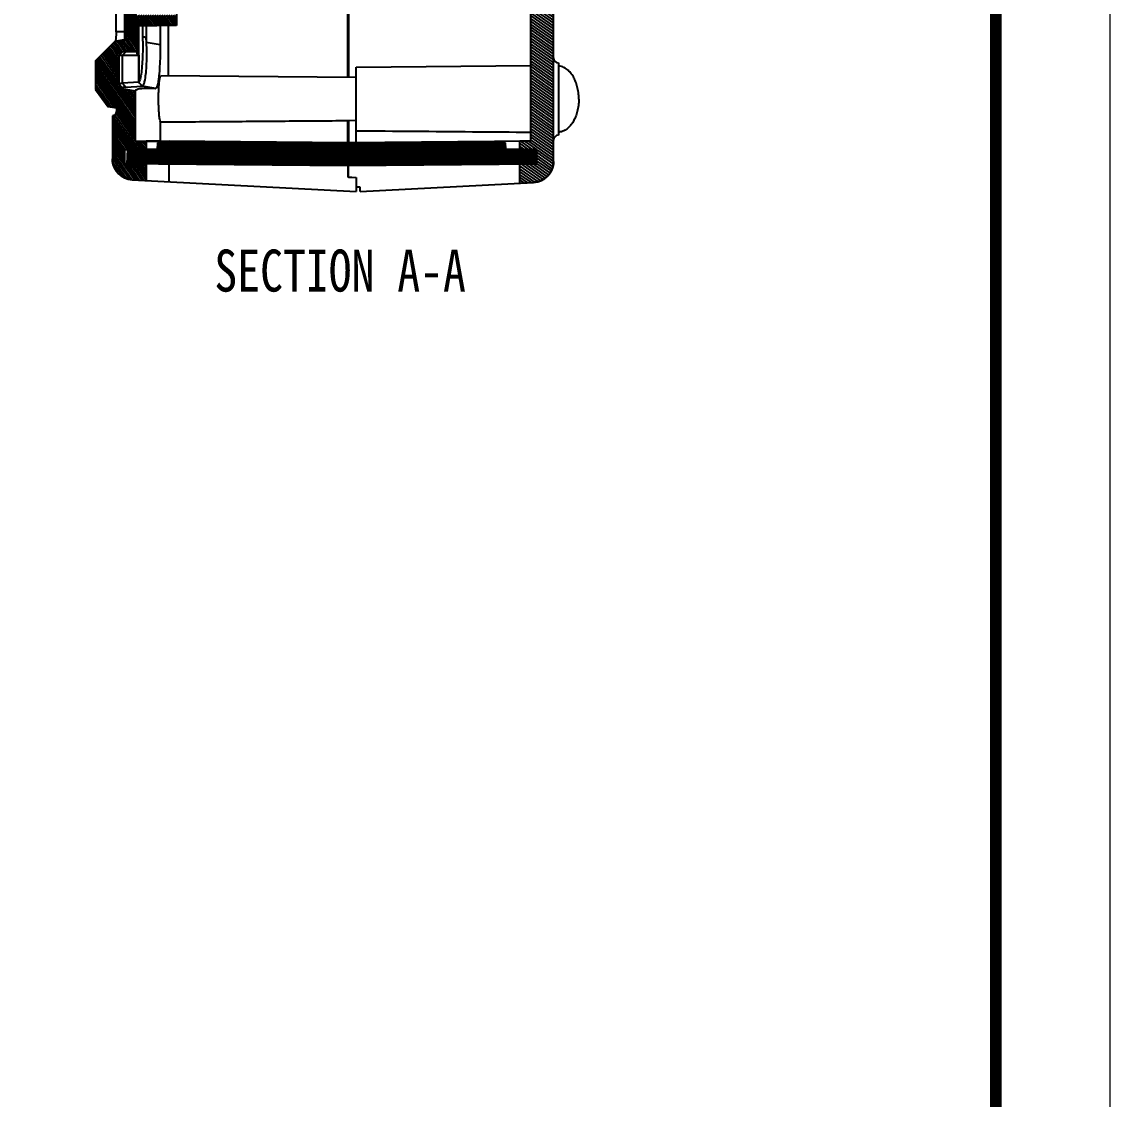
# Model space of a CAD drawing. Header units: inches. Extents: x 1964 to 3446, y -1690 to -1141.
# Drawn here: x 2624.5 to 2754.1, y -1505.3 to -1377.1 of the extents above; entities that cross this region are included whole.
import ezdxf
from ezdxf.enums import TextEntityAlignment as Align

# ---------------------------------------------------------------- set-up
doc = ezdxf.new("R2010")
doc.units = ezdxf.units.IN
doc.header["$MEASUREMENT"] = 0
doc.layers.get('0').update_dxf_attribs({"linetype": 'CONTINUOUS'})
doc.layers.add('from', color=7, linetype='CONTINUOUS', lineweight=13)
doc.layers.add('hatch', color=56, linetype='CONTINUOUS', lineweight=9)

msp = doc.modelspace()

# ---------------------------------------------------------------- hatches: boundary and pattern name
h = msp.add_hatch()
h.set_pattern_fill('DEFAULT__3', color=2, scale=0.228247, angle=125, style=0)
h.set_pattern_definition([(125, (2141.25107, -1534.14512), (-0.186968945, -0.130917065), [])])
edge = h.paths.add_edge_path()
edge.add_line((2638.026, -1221.278), (2638.026, -1223.278))
edge.add_line((2638.026, -1223.278), (2644.948, -1223.278))
edge.add_line((2644.948, -1223.278), (2644.948, -1224.529))
edge.add_line((2644.948, -1224.529), (2638.026, -1224.65))
edge.add_line((2638.026, -1224.65), (2638.026, -1225.92))
edge.add_line((2638.026, -1225.92), (2635.326, -1225.778))
edge.add_line((2635.326, -1225.778), (2635.326, -1221.278))
edge.add_line((2635.326, -1221.278), (2633.326, -1221.243))
edge.add_line((2633.326, -1221.243), (2633.326, -1199.432))
edge.add_line((2633.326, -1199.432), (2634.825, -1197.367))
edge.add_line((2634.825, -1197.367), (2635.327, -1197.279))
edge.add_line((2635.327, -1197.279), (2635.826, -1197.191))
edge.add_line((2635.826, -1197.191), (2635.826, -1196.786))
edge.add_spline(control_points=[(2635.826, -1196.786), (2635.826, -1196.532), (2635.663, -1196.338), (2635.413, -1196.294)], knot_values=[0, 0, 0, 0, 1, 1, 1, 1], degree=3, periodic=0)
edge.add_line((2635.413, -1196.293), (2635.326, -1196.278))
edge.add_line((2635.326, -1196.278), (2635.326, -1191.171))
edge.add_spline(control_points=[(2637.695, -1188.674), (2636.293, -1188.748), (2635.326, -1189.766), (2635.326, -1191.171)], knot_values=[0, 0, 0, 0, 1, 1, 1, 1], degree=3, periodic=0)
edge.add_line((2637.695, -1188.674), (2664.326, -1187.278))
edge.add_line((2664.326, -1187.278), (2664.326, -1188.926))
edge.add_line((2664.326, -1188.926), (2663.326, -1188.978))
edge.add_line((2663.326, -1188.978), (2663.326, -1190.031))
edge.add_line((2663.326, -1190.031), (2638.026, -1191.357))
edge.add_line((2638.026, -1191.357), (2638.026, -1199.543))
edge.add_line((2638.026, -1199.543), (2636.369, -1199.836))
edge.add_line((2636.369, -1199.836), (2636.026, -1200.309))
edge.add_line((2636.026, -1200.309), (2636.026, -1218.474))
edge.add_line((2636.026, -1218.474), (2638.026, -1218.578))
edge.add_line((2638.026, -1218.578), (2638.026, -1219.907))
edge.add_line((2638.026, -1219.907), (2644.948, -1220.027))
edge.add_line((2644.948, -1220.027), (2644.948, -1221.278))
edge.add_line((2644.948, -1221.278), (2638.026, -1221.278))
edge = h.paths.add_edge_path()
edge.add_line((2638.026, -1249.278), (2638.026, -1251.278))
edge.add_line((2638.026, -1251.278), (2644.948, -1251.278))
edge.add_line((2644.948, -1251.278), (2644.948, -1252.529))
edge.add_line((2644.948, -1252.529), (2638.026, -1252.65))
edge.add_line((2638.026, -1252.65), (2638.026, -1253.979))
edge.add_line((2638.026, -1253.979), (2636.158, -1254.076))
edge.add_line((2636.158, -1254.076), (2636.158, -1260.228))
edge.add_line((2636.158, -1260.228), (2638.258, -1260.338))
edge.add_line((2638.258, -1260.338), (2638.258, -1260.94))
edge.add_line((2638.258, -1260.94), (2642.957, -1261.022))
edge.add_line((2642.957, -1261.022), (2642.957, -1262.278))
edge.add_line((2642.957, -1262.278), (2638.258, -1262.278))
edge.add_line((2638.258, -1262.278), (2638.258, -1263.978))
edge.add_line((2638.258, -1263.978), (2638.258, -1264.278))
edge.add_line((2638.258, -1264.278), (2642.957, -1264.278))
edge.add_line((2642.957, -1264.278), (2642.957, -1265.535))
edge.add_line((2642.957, -1265.535), (2638.258, -1265.617))
edge.add_line((2638.258, -1265.617), (2638.258, -1316.937))
edge.add_line((2638.258, -1316.937), (2642.957, -1317.019))
edge.add_line((2642.957, -1317.019), (2642.957, -1318.276))
edge.add_line((2642.957, -1318.276), (2638.258, -1318.276))
edge.add_line((2638.258, -1318.276), (2638.258, -1318.646))
edge.add_line((2638.258, -1318.646), (2638.258, -1320.276))
edge.add_line((2638.258, -1320.276), (2642.957, -1320.276))
edge.add_line((2642.957, -1320.276), (2642.957, -1321.533))
edge.add_line((2642.957, -1321.533), (2638.258, -1321.615))
edge.add_line((2638.258, -1321.615), (2638.258, -1372.935))
edge.add_line((2638.258, -1372.935), (2642.957, -1373.017))
edge.add_line((2642.957, -1373.017), (2642.957, -1374.273))
edge.add_line((2642.957, -1374.273), (2638.258, -1374.273))
edge.add_line((2638.258, -1374.273), (2638.258, -1376.273))
edge.add_line((2638.258, -1376.273), (2642.957, -1376.273))
edge.add_line((2642.957, -1376.273), (2642.957, -1377.53))
edge.add_line((2642.957, -1377.53), (2638.258, -1377.612))
edge.add_line((2638.258, -1377.612), (2638.258, -1380.574))
edge.add_line((2638.258, -1380.574), (2636.528, -1380.665))
edge.add_line((2636.528, -1380.665), (2636.128, -1381.065))
edge.add_line((2636.128, -1381.065), (2636.128, -1384.605))
edge.add_line((2636.128, -1384.605), (2636.522, -1385.075))
edge.add_line((2636.522, -1385.075), (2638.026, -1385.339))
edge.add_line((2638.026, -1385.339), (2638.026, -1391.278))
edge.add_line((2638.026, -1391.278), (2639.326, -1391.29))
edge.add_line((2639.326, -1391.29), (2639.326, -1392.257))
edge.add_line((2639.326, -1392.257), (2636.826, -1392.278))
edge.add_line((2636.826, -1392.278), (2636.826, -1393.978))
edge.add_line((2636.826, -1393.978), (2639.326, -1394))
edge.add_line((2639.326, -1394), (2639.326, -1395.968))
edge.add_line((2639.326, -1395.968), (2637.695, -1395.883))
edge.add_spline(control_points=[(2637.695, -1395.883), (2636.293, -1395.809), (2635.326, -1394.791), (2635.326, -1393.386)], knot_values=[0, 0, 0, 0, 1, 1, 1, 1], degree=3, periodic=0)
edge.add_line((2635.326, -1393.386), (2635.326, -1388.279))
edge.add_line((2635.326, -1388.279), (2635.413, -1388.263))
edge.add_spline(control_points=[(2635.826, -1387.771), (2635.826, -1388.025), (2635.663, -1388.219), (2635.413, -1388.263)], knot_values=[0, 0, 0, 0, 1, 1, 1, 1], degree=3, periodic=0)
edge.add_line((2635.826, -1387.771), (2635.826, -1387.366))
edge.add_line((2635.826, -1387.366), (2635.327, -1387.278))
edge.add_line((2635.327, -1387.278), (2634.825, -1387.19))
edge.add_line((2634.825, -1387.19), (2633.326, -1385.125))
edge.add_line((2633.326, -1385.125), (2633.326, -1381.721))
edge.add_line((2633.326, -1381.721), (2635.664, -1379.383))
edge.add_line((2635.664, -1379.383), (2636.758, -1379.19))
edge.add_line((2636.758, -1379.19), (2636.758, -1263.367))
edge.add_line((2636.758, -1263.367), (2635.664, -1263.174))
edge.add_line((2635.664, -1263.174), (2633.326, -1260.836))
edge.add_line((2633.326, -1260.836), (2633.326, -1251.313))
edge.add_line((2633.326, -1251.313), (2635.326, -1251.278))
edge.add_line((2635.326, -1251.278), (2635.326, -1246.778))
edge.add_line((2635.326, -1246.778), (2638.026, -1246.637))
edge.add_line((2638.026, -1246.637), (2638.026, -1247.907))
edge.add_line((2638.026, -1247.907), (2644.948, -1248.027))
edge.add_line((2644.948, -1248.027), (2644.948, -1249.278))
edge.add_line((2644.948, -1249.278), (2638.026, -1249.278))
h = msp.add_hatch()
h.set_pattern_fill('DEFAULT__1', color=2, scale=0.275059, angle=325, style=0)
h.set_pattern_definition([(325, (2141.25107, -1534.14512), (0.15776715, 0.22531484), [])])
edge = h.paths.add_edge_path()
edge.add_line((2685.126, -1391.278), (2685.126, -1191.046))
edge.add_line((2685.126, -1191.046), (2663.426, -1189.909))
edge.add_line((2663.426, -1189.909), (2663.426, -1188.977))
edge.add_line((2663.426, -1188.977), (2664.326, -1188.93))
edge.add_line((2664.326, -1188.93), (2664.326, -1187.805))
edge.add_line((2664.326, -1187.805), (2664.826, -1187.778))
edge.add_line((2664.826, -1187.778), (2664.826, -1187.278))
edge.add_line((2664.826, -1187.278), (2685.457, -1188.36))
edge.add_spline(control_points=[(2687.826, -1190.856), (2687.826, -1189.452), (2686.859, -1188.433), (2685.457, -1188.36)], knot_values=[0, 0, 0, 0, 1, 1, 1, 1], degree=3, periodic=0)
edge.add_line((2687.826, -1190.856), (2687.826, -1269.676))
edge.add_line((2687.826, -1269.676), (2687.441, -1269.71))
edge.add_line((2687.441, -1269.71), (2687.441, -1314.847))
edge.add_line((2687.441, -1314.847), (2687.826, -1314.881))
edge.add_line((2687.826, -1314.881), (2687.826, -1393.701))
edge.add_spline(control_points=[(2687.826, -1393.701), (2687.826, -1395.105), (2686.859, -1396.124), (2685.457, -1396.197)], knot_values=[0, 0, 0, 0, 1, 1, 1, 1], degree=3, periodic=0)
edge.add_line((2685.457, -1396.197), (2683.826, -1396.283))
edge.add_line((2683.826, -1396.283), (2683.826, -1394))
edge.add_line((2683.826, -1394), (2685.826, -1393.983))
edge.add_line((2685.826, -1393.983), (2685.826, -1392.274))
edge.add_line((2685.826, -1392.274), (2683.826, -1392.257))
edge.add_line((2683.826, -1392.257), (2683.826, -1391.29))
edge.add_line((2683.826, -1391.29), (2685.126, -1391.278))
h = msp.add_hatch()
h.set_pattern_fill('DEFAULT__4', color=2, scale=0.187655, angle=325, style=0)
h.set_pattern_definition([(325, (2141.25107, -1534.14512), (0.1076344, 0.153717855), [])])
h.paths.add_polyline_path([(2685.75, -1393.978), (2637.051, -1393.978), (2637.14, -1392.278), (2640.651, -1392.278), (2640.693, -1391.478), (2682.109, -1391.478), (2682.151, -1392.278), (2685.661, -1392.278)])

# ---------------------------------------------------------------- linework, layer by layer
at = {"color": 7, "linetype": 'Continuous'}
for p, q in [((2685.126, -1391.278), (2685.126, -1191.046)), ((2685.126, -1391.278), (2685.126, -1191.046)), ((2687.826, -1393.701), (2687.826, -1190.856)), ((2636.758, -1263.367), (2636.758, -1379.19)), ((2636.758, -1263.367), (2636.758, -1379.19)), ((2635.765, -1378.278), (2635.765, -1264.278)), ((2663.326, -1383.706), (2663.326, -1297.091)), ((2663.426, -1297.091), (2663.426, -1383.707)), ((2687.826, -1393.701), (2687.826, -1314.881)), ((2642.957, -1373.017), (2642.957, -1377.53)), ((2642.957, -1376.273), (2642.957, -1377.53)), ((2642.957, -1377.53), (2638.258, -1377.612)), ((2642.957, -1377.53), (2638.258, -1377.612)), ((2638.258, -1380.574), (2638.258, -1377.612)), ((2638.258, -1380.574), (2638.258, -1377.612)), ((2638.467, -1384.247), (2638.467, -1377.609)), ((2638.959, -1378.919), (2638.959, -1377.6)), ((2639.343, -1377.593), (2639.343, -1379.211)), ((2641.024, -1377.564), (2641.024, -1379.785)), ((2642.005, -1383.52), (2642.005, -1377.547)), ((2633.326, -1381.721), (2635.664, -1379.383)), ((2633.326, -1381.721), (2635.664, -1379.383)), ((2635.664, -1379.383), (2636.758, -1379.19)), ((2635.664, -1379.383), (2636.758, -1379.19)), ((2636.758, -1378.278), (2635.765, -1378.278)), ((2636.128, -1381.065), (2636.528, -1380.665)), ((2636.128, -1381.065), (2636.528, -1380.665)), ((2636.513, -1381.065), (2636.912, -1380.665)), ((2636.528, -1380.665), (2638.258, -1380.574)), ((2636.528, -1380.665), (2638.258, -1380.574)), ((2638.258, -1380.665), (2636.912, -1380.665)), ((2638.258, -1380.899), (2638.258, -1380.587)), ((2639.348, -1379.493), (2641.024, -1379.785)), ((2633.326, -1381.721), (2633.326, -1385.125)), ((2633.326, -1381.721), (2633.326, -1385.125)), ((2636.128, -1381.065), (2638.462, -1381.064)), ((2636.128, -1384.605), (2636.128, -1381.065)), ((2636.128, -1384.605), (2636.128, -1381.065)), ((2636.513, -1384.38), (2636.513, -1381.065)), ((2638.461, -1381.065), (2638.461, -1384.268)), ((2688.426, -1381.978), (2688.426, -1390.578)), ((2664.326, -1382.46), (2685.126, -1382.278)), ((2664.326, -1391.46), (2664.326, -1382.461)), ((2636.128, -1384.491), (2636.184, -1384.558)), ((2636.128, -1384.605), (2636.522, -1385.075)), ((2636.128, -1384.605), (2636.522, -1385.075)), ((2636.184, -1384.558), (2636.522, -1384.961)), ((2638.461, -1384.268), (2636.513, -1384.38)), ((2636.513, -1384.38), (2636.906, -1384.849)), ((2638.461, -1384.268), (2638.544, -1384.366)), ((2664.326, -1383.715), (2641.108, -1383.512)), ((2633.326, -1385.125), (2634.825, -1387.19)), ((2633.326, -1385.125), (2634.825, -1387.19)), ((2636.522, -1385.075), (2636.522, -1384.961)), ((2638.026, -1385.339), (2636.522, -1385.075)), ((2638.026, -1385.339), (2636.522, -1385.075)), ((2636.906, -1384.849), (2638.852, -1384.733)), ((2638.026, -1385.339), (2638.026, -1391.278)), ((2638.026, -1385.339), (2638.026, -1391.278)), ((2638.852, -1384.733), (2638.865, -1384.727)), ((2638.856, -1384.737), (2640.467, -1385.02)), ((2640.502, -1385.013), (2638.865, -1384.727)), ((2640.467, -1385.014), (2640.502, -1385.013)), ((2635.826, -1387.366), (2634.825, -1387.19)), ((2635.327, -1387.278), (2634.825, -1387.19)), ((2635.413, -1388.263), (2635.326, -1388.279)), ((2635.413, -1388.263), (2635.326, -1388.279)), ((2635.326, -1388.279), (2635.326, -1393.386)), ((2635.326, -1388.279), (2635.326, -1393.386)), ((2635.826, -1387.366), (2635.327, -1387.278)), ((2635.826, -1387.366), (2635.826, -1387.771)), ((2635.826, -1387.366), (2635.826, -1387.771)), ((2641.053, -1391.278), (2641.053, -1388.997)), ((2663.326, -1391.473), (2663.326, -1388.831)), ((2664.326, -1388.842), (2663.326, -1388.851)), ((2663.426, -1388.851), (2663.426, -1391.473)), ((2636.826, -1392.278), (2639.326, -1392.257)), ((2636.826, -1392.278), (2639.326, -1392.257)), ((2636.826, -1393.978), (2636.826, -1392.278)), ((2636.826, -1393.978), (2636.826, -1392.278)), ((2637.14, -1392.278), (2637.051, -1393.978)), ((2637.14, -1392.278), (2637.051, -1393.978)), ((2640.651, -1392.278), (2637.14, -1392.278)), ((2640.651, -1392.278), (2637.14, -1392.278)), ((2638.026, -1391.278), (2639.326, -1391.29)), ((2638.026, -1391.278), (2639.326, -1391.29)), ((2641.053, -1391.278), (2639.326, -1391.278)), ((2639.326, -1391.29), (2642.092, -1391.29)), ((2639.326, -1391.29), (2639.326, -1392.257)), ((2639.326, -1391.29), (2639.326, -1392.257)), ((2639.326, -1392.257), (2640.529, -1392.257)), ((2640.529, -1392.257), (2640.651, -1392.257)), ((2640.693, -1391.478), (2640.651, -1392.278)), ((2640.693, -1391.478), (2640.651, -1392.278)), ((2682.109, -1391.478), (2640.693, -1391.478)), ((2682.109, -1391.478), (2640.693, -1391.478)), ((2641.053, -1391.278), (2663.326, -1391.473)), ((2642.092, -1391.478), (2642.092, -1391.29)), ((2663.326, -1391.474), (2642.092, -1391.29)), ((2663.426, -1391.278), (2663.326, -1391.278)), ((2685.126, -1391.278), (2663.426, -1391.468)), ((2682.151, -1392.278), (2682.109, -1391.478)), ((2682.151, -1392.278), (2682.109, -1391.478)), ((2682.151, -1392.242), (2685.826, -1392.274)), ((2685.661, -1392.278), (2682.151, -1392.278)), ((2685.661, -1392.278), (2682.151, -1392.278)), ((2685.126, -1391.278), (2683.826, -1391.29)), ((2683.826, -1392.257), (2683.826, -1391.29)), ((2683.826, -1392.257), (2683.826, -1391.29)), ((2685.826, -1392.274), (2683.826, -1392.257)), ((2685.661, -1392.278), (2685.75, -1393.978)), ((2685.661, -1392.278), (2685.75, -1393.978)), ((2685.826, -1393.983), (2685.826, -1392.274)), ((2685.826, -1393.983), (2685.826, -1392.274)), ((2639.326, -1394), (2636.826, -1393.978)), ((2639.326, -1394), (2636.826, -1393.978)), ((2685.75, -1393.978), (2637.051, -1393.978)), ((2685.75, -1393.978), (2637.051, -1393.978)), ((2642.092, -1394), (2639.326, -1394)), ((2639.326, -1394), (2639.326, -1395.968)), ((2639.326, -1394), (2639.326, -1395.968)), ((2640.804, -1393.986), (2663.326, -1394.183)), ((2642.092, -1396.113), (2642.092, -1394)), ((2663.326, -1394.185), (2642.092, -1394)), ((2663.326, -1393.978), (2663.326, -1395.578)), ((2663.426, -1395.58), (2663.426, -1393.978)), ((2663.426, -1394.178), (2685.826, -1393.983)), ((2683.826, -1394), (2685.826, -1393.983)), ((2683.826, -1396.283), (2683.826, -1394)), ((2683.826, -1396.283), (2683.826, -1394)), ((2637.695, -1395.883), (2664.326, -1397.278)), ((2637.695, -1395.883), (2639.326, -1395.968)), ((2664.326, -1395.631), (2663.326, -1395.578)), ((2663.426, -1395.58), (2664.326, -1395.627)), ((2664.326, -1395.627), (2664.326, -1397.278)), ((2664.826, -1397.278), (2685.457, -1396.197)), ((2683.826, -1396.283), (2685.457, -1396.197)), ((2664.826, -1396.778), (2664.326, -1396.752)), ((2664.826, -1397.278), (2664.826, -1396.778))]:
    msp.add_line(p, q, dxfattribs=at)
msp.add_lwpolyline([(2638.467, -1384.247), (2638.466, -1384.25), (2638.465, -1384.253), (2638.463, -1384.256)], dxfattribs=at)
for centre, radius, start, end in [((2591.067, -1379.149), 47.89, 359.70904, 0.27533), ((2688.426, -1381.378), 0.6, 180, 270), ((2639.847, -1411.548), 26.535, 88.66095, 89.93561), ((2635.326, -1387.771), 0.5, 280.00147, 0), ((2688.426, -1391.178), 0.6, 90, 180), ((2637.826, -1393.386), 2.5, 180, 267), ((2685.326, -1393.701), 2.5, 273, 0)]:
    msp.add_arc(centre, radius, start, end, dxfattribs=at)
for points, start_tangent, end_tangent in [([(2635.765, -1378.278), (2635.757, -1378.696), (2635.736, -1379.052), (2635.703, -1379.293), (2635.664, -1379.383)], (0, -1), (-0.9848078, -0.1736482)), ([(2638.956, -1379.392), (2638.944, -1380.278), (2638.896, -1381.549), (2638.817, -1382.653), (2638.712, -1383.501), (2638.593, -1384.041), (2638.467, -1384.247)], (-0.0050661, -0.9999872), (-0.9775264, -0.2108128)), ([(2639.345, -1379.211), (2639.341, -1379.135), (2639.333, -1379.07), (2639.315, -1379.018), (2639.291, -1378.978), (2639.259, -1378.95), (2639.222, -1378.932), (2639.178, -1378.922), (2639.129, -1378.918), (2639.076, -1378.919), (2639.019, -1378.921), (2638.959, -1378.919)], (-0.0173678, 0.9998492), (-0.998375, 0.0569861)), ([(2639.343, -1379.211), (2639.343, -1379.305), (2639.345, -1379.399), (2639.348, -1379.493)], (0.0000688, -1), (0.0420522, -0.9991154)), ([(2639.348, -1379.493), (2639.381, -1380.832), (2639.362, -1382.097), (2639.292, -1383.141), (2639.182, -1383.968), (2639.04, -1384.494), (2638.874, -1384.715)], (0.0420488, -0.9991156), (-0.9314183, -0.3639506)), ([(2641.024, -1379.785), (2641.005, -1381.146), (2640.951, -1382.408), (2640.866, -1383.496), (2640.757, -1384.321), (2640.633, -1384.834), (2640.502, -1385.013)], (-0.0000003, -1), (-0.9999999, 0.0003891)), ([(2638.258, -1380.899), (2638.326, -1380.954), (2638.387, -1381.016), (2638.462, -1381.064)], (0.7207201, -0.6932262), (0.837807, -0.5459665)), ([(2690.826, -1386.278), (2690.777, -1385.499), (2690.645, -1384.806), (2690.444, -1384.186), (2690.179, -1383.633), (2689.847, -1383.151), (2689.654, -1382.939), (2689.439, -1382.749), (2689.199, -1382.585), (2688.929, -1382.454), (2688.619, -1382.364), (2688.443, -1382.341), (2688.426, -1382.34)], (0, 1), (-0.9979832, 0.0634782)), ([(2636.128, -1384.491), (2636.134, -1384.47), (2636.152, -1384.451), (2636.182, -1384.434), (2636.224, -1384.419), (2636.299, -1384.402)], (-0.0000968, 1), (0.9855279, 0.1695135)), ([(2636.299, -1384.402), (2636.344, -1384.395), (2636.513, -1384.38)], (0.9855279, 0.1695135), (0.9983585, 0.0572743)), ([(2638.874, -1384.715), (2638.739, -1384.567), (2638.625, -1384.446), (2638.544, -1384.366)], (-0.6742388, 0.7385134), (-0.7360779, 0.6768968)), ([(2640.867, -1384.752), (2640.93, -1384.091), (2641.013, -1383.661), (2641.108, -1383.513)], (0.0660774, 0.9978145), (0.9999619, -0.0087265)), ([(2636.906, -1384.849), (2636.738, -1384.864), (2636.618, -1384.888), (2636.576, -1384.903), (2636.546, -1384.92), (2636.528, -1384.94), (2636.522, -1384.961)], (-0.9983506, -0.0574107), (0.0000971, -1)), ([(2639.876, -1385.013), (2638.849, -1385.049), (2638.232, -1385.158), (2638.026, -1385.339)], (-1, 0), (0, -1)), ([(2638.865, -1384.727), (2638.874, -1384.715)], (0.9946812, 0.1030013), (0.0192229, 0.9998152)), ([(2640.842, -1387.35), (2640.821, -1386.472), (2640.829, -1385.576), (2640.867, -1384.752)], (-0.0410442, 0.9991573), (0.0660774, 0.9978145)), ([(2690.826, -1386.278), (2690.777, -1387.058), (2690.645, -1387.751), (2690.444, -1388.371), (2690.179, -1388.923), (2689.847, -1389.406), (2689.654, -1389.618), (2689.439, -1389.808), (2689.199, -1389.971), (2688.929, -1390.103), (2688.619, -1390.193), (2688.443, -1390.215), (2688.426, -1390.217)], (0, -1), (-0.9979832, -0.0634782)), ([(2635.826, -1387.771), (2635.826, -1387.781), (2635.826, -1387.786), (2635.825, -1387.791), (2635.825, -1387.796), (2635.825, -1387.801), (2635.825, -1387.806), (2635.824, -1387.811), (2635.824, -1387.817), (2635.823, -1387.822), (2635.823, -1387.827), (2635.822, -1387.832), (2635.821, -1387.837), (2635.821, -1387.843), (2635.82, -1387.848), (2635.819, -1387.853), (2635.818, -1387.858), (2635.817, -1387.863), (2635.816, -1387.869), (2635.815, -1387.874), (2635.814, -1387.879), (2635.813, -1387.884), (2635.812, -1387.89), (2635.81, -1387.895), (2635.809, -1387.9), (2635.807, -1387.905), (2635.806, -1387.911), (2635.804, -1387.916), (2635.803, -1387.921), (2635.801, -1387.926), (2635.799, -1387.931), (2635.798, -1387.937), (2635.796, -1387.942), (2635.794, -1387.947), (2635.792, -1387.952), (2635.79, -1387.957), (2635.788, -1387.962), (2635.786, -1387.968), (2635.783, -1387.973), (2635.781, -1387.978), (2635.779, -1387.983), (2635.776, -1387.988), (2635.774, -1387.993), (2635.771, -1387.998), (2635.769, -1388.003), (2635.766, -1388.008), (2635.763, -1388.013), (2635.761, -1388.018), (2635.758, -1388.023), (2635.755, -1388.027), (2635.752, -1388.032), (2635.749, -1388.037), (2635.746, -1388.042), (2635.743, -1388.047), (2635.74, -1388.051), (2635.737, -1388.056), (2635.733, -1388.061), (2635.73, -1388.065), (2635.727, -1388.07), (2635.723, -1388.074), (2635.72, -1388.079), (2635.716, -1388.083), (2635.713, -1388.088), (2635.709, -1388.092), (2635.705, -1388.096), (2635.702, -1388.101), (2635.698, -1388.105), (2635.694, -1388.109), (2635.69, -1388.113), (2635.686, -1388.117), (2635.682, -1388.122), (2635.678, -1388.126), (2635.674, -1388.13), (2635.67, -1388.133), (2635.666, -1388.137), (2635.662, -1388.141), (2635.658, -1388.145), (2635.653, -1388.149), (2635.649, -1388.152), (2635.645, -1388.156), (2635.64, -1388.16), (2635.636, -1388.163), (2635.631, -1388.167), (2635.627, -1388.17), (2635.622, -1388.173), (2635.618, -1388.177), (2635.613, -1388.18), (2635.609, -1388.183), (2635.604, -1388.186), (2635.6, -1388.189), (2635.595, -1388.192), (2635.59, -1388.195), (2635.585, -1388.198), (2635.581, -1388.201), (2635.576, -1388.204), (2635.571, -1388.206), (2635.566, -1388.209), (2635.562, -1388.212), (2635.557, -1388.214), (2635.552, -1388.217), (2635.547, -1388.219), (2635.542, -1388.222), (2635.537, -1388.224), (2635.532, -1388.226), (2635.527, -1388.228), (2635.522, -1388.231), (2635.517, -1388.233), (2635.512, -1388.235), (2635.507, -1388.237), (2635.502, -1388.239), (2635.498, -1388.24), (2635.493, -1388.242), (2635.488, -1388.244), (2635.483, -1388.246), (2635.478, -1388.247), (2635.473, -1388.249), (2635.468, -1388.25), (2635.463, -1388.252), (2635.458, -1388.253), (2635.453, -1388.254), (2635.448, -1388.256), (2635.443, -1388.257), (2635.438, -1388.258), (2635.433, -1388.259), (2635.428, -1388.26), (2635.423, -1388.261), (2635.413, -1388.263)], (0, -1), (-0.9848033, -0.1736735)), ([(2641.053, -1388.997), (2640.964, -1388.684), (2640.891, -1388.114), (2640.842, -1387.35)], (-0.4896034, 0.8719452), (-0.0410442, 0.9991573)), ([(2641.053, -1388.997), (2648.456, -1388.943), (2655.88, -1388.887), (2663.326, -1388.831)], (0.9999739, 0.0072309), (0.9999703, 0.0077021)), ([(2685.126, -1390.247), (2678.193, -1390.194), (2671.259, -1390.139), (2664.326, -1390.084)], (-0.9999703, 0.0077015), (-0.9999677, 0.0080325)), ([(2637.695, -1395.883), (2637.668, -1395.881), (2637.641, -1395.879), (2637.614, -1395.877), (2637.587, -1395.875), (2637.56, -1395.872), (2637.532, -1395.869), (2637.505, -1395.865), (2637.477, -1395.862), (2637.45, -1395.858), (2637.422, -1395.853), (2637.395, -1395.849), (2637.367, -1395.844), (2637.339, -1395.838), (2637.311, -1395.833), (2637.284, -1395.827), (2637.256, -1395.82), (2637.228, -1395.814), (2637.2, -1395.807), (2637.172, -1395.799), (2637.144, -1395.791), (2637.116, -1395.783), (2637.088, -1395.775), (2637.061, -1395.766), (2637.033, -1395.757), (2637.005, -1395.748), (2636.977, -1395.738), (2636.949, -1395.728), (2636.922, -1395.717), (2636.894, -1395.706), (2636.866, -1395.695), (2636.839, -1395.683), (2636.812, -1395.671), (2636.784, -1395.659), (2636.757, -1395.646), (2636.73, -1395.633), (2636.703, -1395.62), (2636.676, -1395.606), (2636.649, -1395.592), (2636.622, -1395.577), (2636.596, -1395.562), (2636.569, -1395.547), (2636.543, -1395.532), (2636.517, -1395.516), (2636.491, -1395.5), (2636.465, -1395.483), (2636.439, -1395.466), (2636.413, -1395.449), (2636.388, -1395.431), (2636.363, -1395.413), (2636.338, -1395.395), (2636.313, -1395.377), (2636.289, -1395.358), (2636.264, -1395.338), (2636.24, -1395.319), (2636.216, -1395.299), (2636.193, -1395.279), (2636.169, -1395.258), (2636.146, -1395.238), (2636.123, -1395.217), (2636.1, -1395.195), (2636.078, -1395.174), (2636.056, -1395.152), (2636.034, -1395.13), (2636.012, -1395.107), (2635.991, -1395.084), (2635.97, -1395.061), (2635.949, -1395.038), (2635.929, -1395.015), (2635.909, -1394.991), (2635.889, -1394.967), (2635.869, -1394.943), (2635.85, -1394.918), (2635.831, -1394.893), (2635.813, -1394.869), (2635.795, -1394.843), (2635.777, -1394.818), (2635.759, -1394.793), (2635.742, -1394.767), (2635.725, -1394.741), (2635.708, -1394.715), (2635.692, -1394.689), (2635.676, -1394.662), (2635.661, -1394.636), (2635.645, -1394.609), (2635.631, -1394.582), (2635.616, -1394.555), (2635.602, -1394.528), (2635.588, -1394.501), (2635.575, -1394.474), (2635.562, -1394.446), (2635.549, -1394.419), (2635.537, -1394.391), (2635.525, -1394.363), (2635.513, -1394.335), (2635.502, -1394.308), (2635.491, -1394.28), (2635.48, -1394.252), (2635.47, -1394.223), (2635.46, -1394.195), (2635.451, -1394.167), (2635.442, -1394.139), (2635.433, -1394.111), (2635.425, -1394.082), (2635.417, -1394.054), (2635.409, -1394.026), (2635.402, -1393.998), (2635.395, -1393.969), (2635.388, -1393.941), (2635.382, -1393.913), (2635.376, -1393.885), (2635.371, -1393.856), (2635.365, -1393.828), (2635.36, -1393.8), (2635.356, -1393.772), (2635.352, -1393.744), (2635.348, -1393.716), (2635.344, -1393.688), (2635.341, -1393.66), (2635.338, -1393.632), (2635.335, -1393.605), (2635.333, -1393.577), (2635.331, -1393.549), (2635.33, -1393.522), (2635.328, -1393.495), (2635.327, -1393.467), (2635.326, -1393.44), (2635.326, -1393.413), (2635.326, -1393.386)], (-0.9986295, 0.052336), (0, 1)), ([(2687.826, -1393.701), (2687.826, -1393.728), (2687.825, -1393.755), (2687.825, -1393.782), (2687.824, -1393.809), (2687.822, -1393.836), (2687.821, -1393.864), (2687.819, -1393.891), (2687.816, -1393.919), (2687.814, -1393.947), (2687.811, -1393.975), (2687.808, -1394.002), (2687.804, -1394.03), (2687.8, -1394.058), (2687.796, -1394.086), (2687.791, -1394.115), (2687.787, -1394.143), (2687.781, -1394.171), (2687.776, -1394.199), (2687.77, -1394.227), (2687.764, -1394.256), (2687.757, -1394.284), (2687.75, -1394.312), (2687.743, -1394.34), (2687.735, -1394.369), (2687.727, -1394.397), (2687.719, -1394.425), (2687.71, -1394.453), (2687.701, -1394.482), (2687.691, -1394.51), (2687.682, -1394.538), (2687.671, -1394.566), (2687.661, -1394.594), (2687.65, -1394.622), (2687.639, -1394.65), (2687.627, -1394.678), (2687.615, -1394.705), (2687.603, -1394.733), (2687.59, -1394.761), (2687.577, -1394.788), (2687.564, -1394.815), (2687.55, -1394.843), (2687.536, -1394.87), (2687.521, -1394.897), (2687.506, -1394.924), (2687.491, -1394.95), (2687.476, -1394.977), (2687.46, -1395.003), (2687.444, -1395.029), (2687.427, -1395.055), (2687.41, -1395.081), (2687.393, -1395.107), (2687.375, -1395.133), (2687.357, -1395.158), (2687.339, -1395.183), (2687.32, -1395.208), (2687.302, -1395.233), (2687.282, -1395.257), (2687.263, -1395.281), (2687.243, -1395.305), (2687.223, -1395.329), (2687.202, -1395.353), (2687.182, -1395.376), (2687.161, -1395.399), (2687.139, -1395.422), (2687.118, -1395.444), (2687.096, -1395.466), (2687.074, -1395.488), (2687.051, -1395.51), (2687.029, -1395.531), (2687.006, -1395.552), (2686.983, -1395.573), (2686.959, -1395.593), (2686.935, -1395.614), (2686.912, -1395.633), (2686.887, -1395.653), (2686.863, -1395.672), (2686.839, -1395.691), (2686.814, -1395.71), (2686.789, -1395.728), (2686.764, -1395.746), (2686.738, -1395.763), (2686.713, -1395.781), (2686.687, -1395.798), (2686.661, -1395.814), (2686.635, -1395.83), (2686.609, -1395.846), (2686.583, -1395.862), (2686.556, -1395.877), (2686.53, -1395.892), (2686.503, -1395.906), (2686.476, -1395.92), (2686.449, -1395.934), (2686.422, -1395.948), (2686.395, -1395.961), (2686.368, -1395.973), (2686.34, -1395.986), (2686.313, -1395.998), (2686.285, -1396.009), (2686.258, -1396.02), (2686.23, -1396.031), (2686.202, -1396.042), (2686.175, -1396.052), (2686.147, -1396.062), (2686.119, -1396.071), (2686.091, -1396.081), (2686.063, -1396.089), (2686.035, -1396.098), (2686.008, -1396.106), (2685.98, -1396.114), (2685.952, -1396.121), (2685.924, -1396.128), (2685.896, -1396.135), (2685.868, -1396.141), (2685.84, -1396.147), (2685.813, -1396.153), (2685.785, -1396.158), (2685.757, -1396.163), (2685.73, -1396.168), (2685.702, -1396.172), (2685.674, -1396.176), (2685.647, -1396.18), (2685.619, -1396.183), (2685.592, -1396.186), (2685.565, -1396.189), (2685.538, -1396.192), (2685.511, -1396.194), (2685.484, -1396.196), (2685.457, -1396.197)], (0, -1), (-0.9986295, -0.052336))]:
    msp.add_spline(points, degree=3, dxfattribs=dict(at, start_tangent=start_tangent, end_tangent=end_tangent))
at = {"layer": 'from'}
msp.add_lwpolyline([(1964.132, -1689.672), (2754.069, -1689.672), (2754.069, -1140.737), (1964.132, -1140.737)], close=True, dxfattribs=at)
at = {"layer": 'from', "const_width": 1.361}
msp.add_lwpolyline([(1977.746, -1676.058), (1977.746, -1154.351), (2740.455, -1154.351), (2740.455, -1676.058), (1977.746, -1676.058)], dxfattribs=at)

# ---------------------------------------------------------------- texts
at = {"layer": 'hatch', "color": 6, "width": 0.8}
msp.add_text('SECTION A-A', height=5, dxfattribs=at).set_placement((2662.426, -1406.685), align=Align.MIDDLE)

doc.saveas('drawing.dxf')
